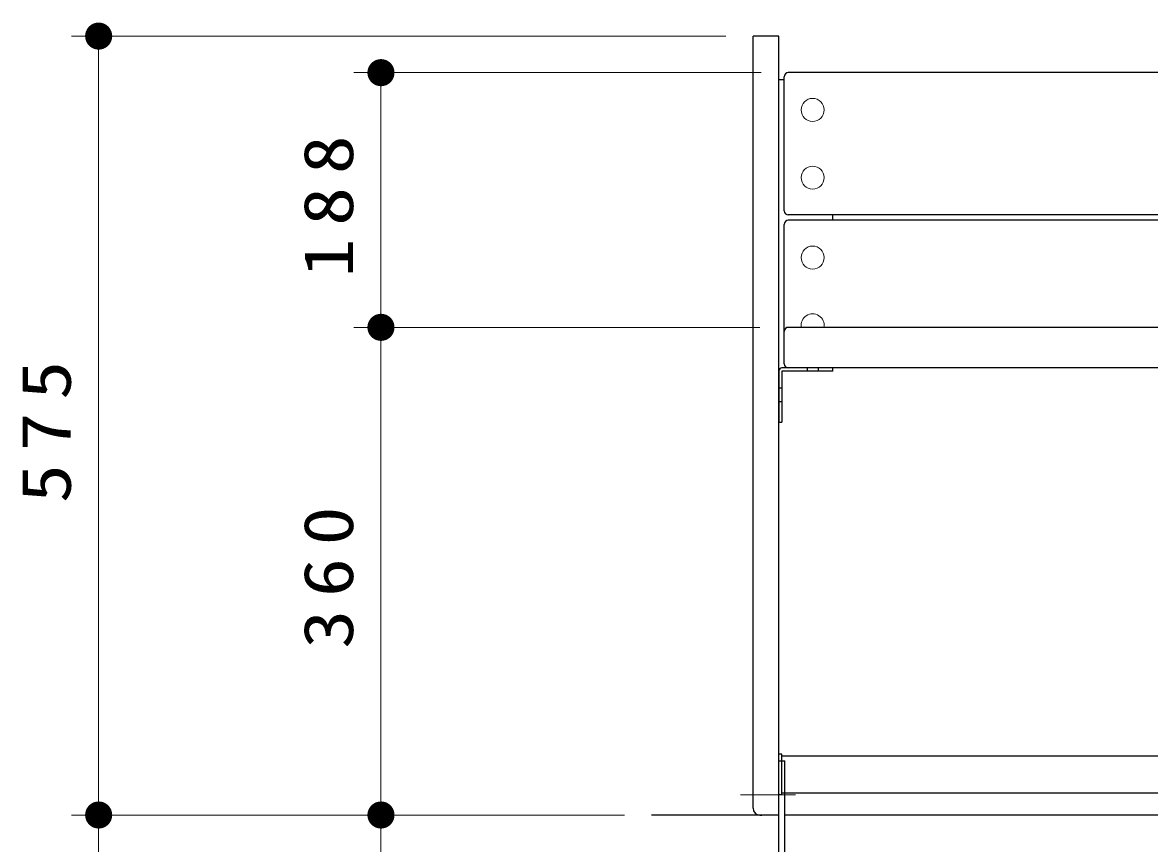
# Model space of a CAD drawing. Units: millimetres on the paper, scale 1:20. Extents: x -385 to 0, y 0 to 267.
# Drawn here: x -361.25 to -319.64, y 121.43 to 151.73 of the extents above; entities that cross this region are included whole.
import ezdxf

# ---------------------------------------------------------------- set-up
doc = ezdxf.new("R2010")
doc.units = ezdxf.units.MM
doc.linetypes.add('USER2', pattern=[6, 3, -1, 1, -1])
doc.layers.add('1_20', color=7, linetype='Continuous', lineweight=13)
doc.styles.add('ＭＳ ゴシック', font='')
doc.styles.get('ＭＳ ゴシック').set_extended_font_data('MS Gothic')

# ---------------------------------------------------------------- blocks, each defined once
blk = doc.blocks.new('filled_dot')
at = {"color": 0, "linetype": 'Continuous', "lineweight": -2, "const_width": 1.25}
blk.add_lwpolyline([(-0.625, 0, 1), (0.625, 0, 1)], format="xyb", close=True, dxfattribs=at)

msp = doc.modelspace()

# ---------------------------------------------------------------- linework, layer by layer
at = {"layer": '1_20'}
for p, q in [((-335.276, 151.233), (-359.436, 151.233)), ((-358.436, 122.483), (-358.436, 151.233)), ((-333.976, 149.883), (-349.013, 149.883)), ((-348.013, 140.483), (-348.013, 149.883)), ((-334.026, 140.483), (-349.013, 140.483)), ((-348.013, 122.483), (-348.013, 140.483)), ((-358.564, 122.483), (-359.436, 122.483)), ((-339.026, 122.483), (-359.436, 122.483)), ((-358.436, 97.483), (-358.436, 122.483)), ((-348.013, 122.483), (-348.013, 114.483))]:
    msp.add_line(p, q, dxfattribs=at)
at = {"layer": '1_20', "color": 1, "lineweight": 25}
for p, q in [((-333.326, 151.233), (-334.276, 151.233)), ((-334.276, 122.733), (-334.276, 151.233)), ((-333.326, 122.483), (-333.326, 151.233)), ((-334.026, 122.483), (-333.951, 122.483))]:
    msp.add_line(p, q, dxfattribs=at)
at = {"layer": '1_20', "color": 20, "lineweight": 25}
for p, q in [((-305.526, 149.883), (-332.976, 149.883)), ((-333.126, 144.783), (-333.126, 149.733)), ((-305.526, 144.633), (-332.976, 144.633)), ((-305.526, 144.433), (-332.976, 144.433)), ((-333.126, 139.133), (-333.126, 144.283))]:
    msp.add_line(p, q, dxfattribs=at)
at = {"layer": '1_20', "color": 2, "lineweight": 25}
for p, q in [((-333.326, 149.633), (-333.126, 149.633)), ((-331.326, 144.433), (-331.326, 144.633)), ((-333.326, 122.983), (-333.326, 136.983)), ((-333.326, 123.233), (-333.326, 124.733)), ((-333.211, 124.733), (-333.326, 124.733)), ((-333.211, 123.233), (-333.211, 124.733)), ((-333.211, 124.663), (-277.841, 124.663)), ((-333.211, 123.233), (-333.326, 123.233)), ((-333.211, 123.303), (-277.841, 123.303))]:
    msp.add_line(p, q, dxfattribs=at)
at = {"layer": '1_20', "color": 40, "lineweight": 25}
for p, q in [((-305.526, 140.483), (-332.976, 140.483)), ((-305.526, 138.983), (-332.976, 138.983))]:
    msp.add_line(p, q, dxfattribs=at)
at = {"layer": '1_20', "lineweight": 25}
for p, q in [((-331.326, 138.983), (-333.211, 138.983)), ((-332.276, 138.983), (-332.276, 138.868)), ((-331.876, 138.983), (-331.876, 138.868)), ((-331.326, 138.868), (-331.326, 138.983)), ((-333.326, 138.868), (-333.326, 136.983)), ((-331.326, 138.868), (-333.211, 138.868)), ((-333.211, 138.868), (-333.211, 136.983)), ((-333.211, 138.233), (-333.326, 138.233)), ((-333.211, 137.733), (-333.326, 137.733)), ((-333.326, 136.983), (-333.211, 136.983)), ((-333.326, 114.783), (-333.326, 124.483)), ((-333.326, 124.483), (-333.101, 124.483)), ((-333.101, 114.783), (-333.101, 124.483)), ((-333.326, 122.483), (-338.026, 122.483)), ((-263.79, 122.483), (-333.101, 122.483))]:
    msp.add_line(p, q, dxfattribs=at)
at = {"layer": '1_20', "linetype": 'USER2'}
msp.add_line((-334.736, 123.233), (-332.71, 123.233), dxfattribs=at)
at = {"layer": '1_20'}
for centre in [(-332.076, 148.508), (-332.076, 146.008), (-332.076, 143.058)]:
    msp.add_circle(centre, 0.425, dxfattribs=at)
at = {"layer": '1_20', "color": 20, "lineweight": 25}
for centre, start, end in [((-332.976, 149.733), 90, 180), ((-332.976, 144.783), 180, 270), ((-332.976, 144.283), 90, 180), ((-332.976, 139.133), 180, 270)]:
    msp.add_arc(centre, 0.15, start, end, dxfattribs=at)
at = {"layer": '1_20'}
msp.add_arc((-332.076, 140.558), 0.425, 349.8358, 190.1643, dxfattribs=at)
at = {"layer": '1_20', "color": 40, "lineweight": 25}
msp.add_arc((-332.976, 140.333), 0.15, 90, 180, dxfattribs=at)
at = {"layer": '1_20', "lineweight": 25}
msp.add_arc((-333.211, 138.868), 0.115, 90, 180, dxfattribs=at)
at = {"layer": '1_20', "color": 1, "lineweight": 25}
msp.add_arc((-334.026, 122.733), 0.25, 180, 270, dxfattribs=at)

# ---------------------------------------------------------------- block references
at = {"layer": '1_20', "xscale": 0.4, "yscale": 0.4}
for p, rotation in [((-358.436, 151.233), 270), ((-348.013, 149.883), 270), ((-348.013, 140.483), 270), ((-348.013, 140.483), 90), ((-358.436, 122.483), 90), ((-358.436, 122.483), 270), ((-348.013, 122.483), 90), ((-348.013, 122.483), 270)]:
    msp.add_blockref('filled_dot', p, dxfattribs=dict(at, rotation=rotation))

# ---------------------------------------------------------------- texts
at = {"layer": '1_20', "char_height": 1.833, "attachment_point": 8, "rotation": 90, "style": 'ＭＳ ゴシック'}
for s, insert in [('\\T1.33;\\W1.15;188', (-349.013, 145.183)), ('\\T1.33;\\W1.15;575', (-359.436, 136.858)), ('\\T1.33;\\W1.15;360', (-349.013, 131.483))]:
    msp.add_mtext(s, dxfattribs=dict(at, insert=insert))

doc.saveas('drawing.dxf')
